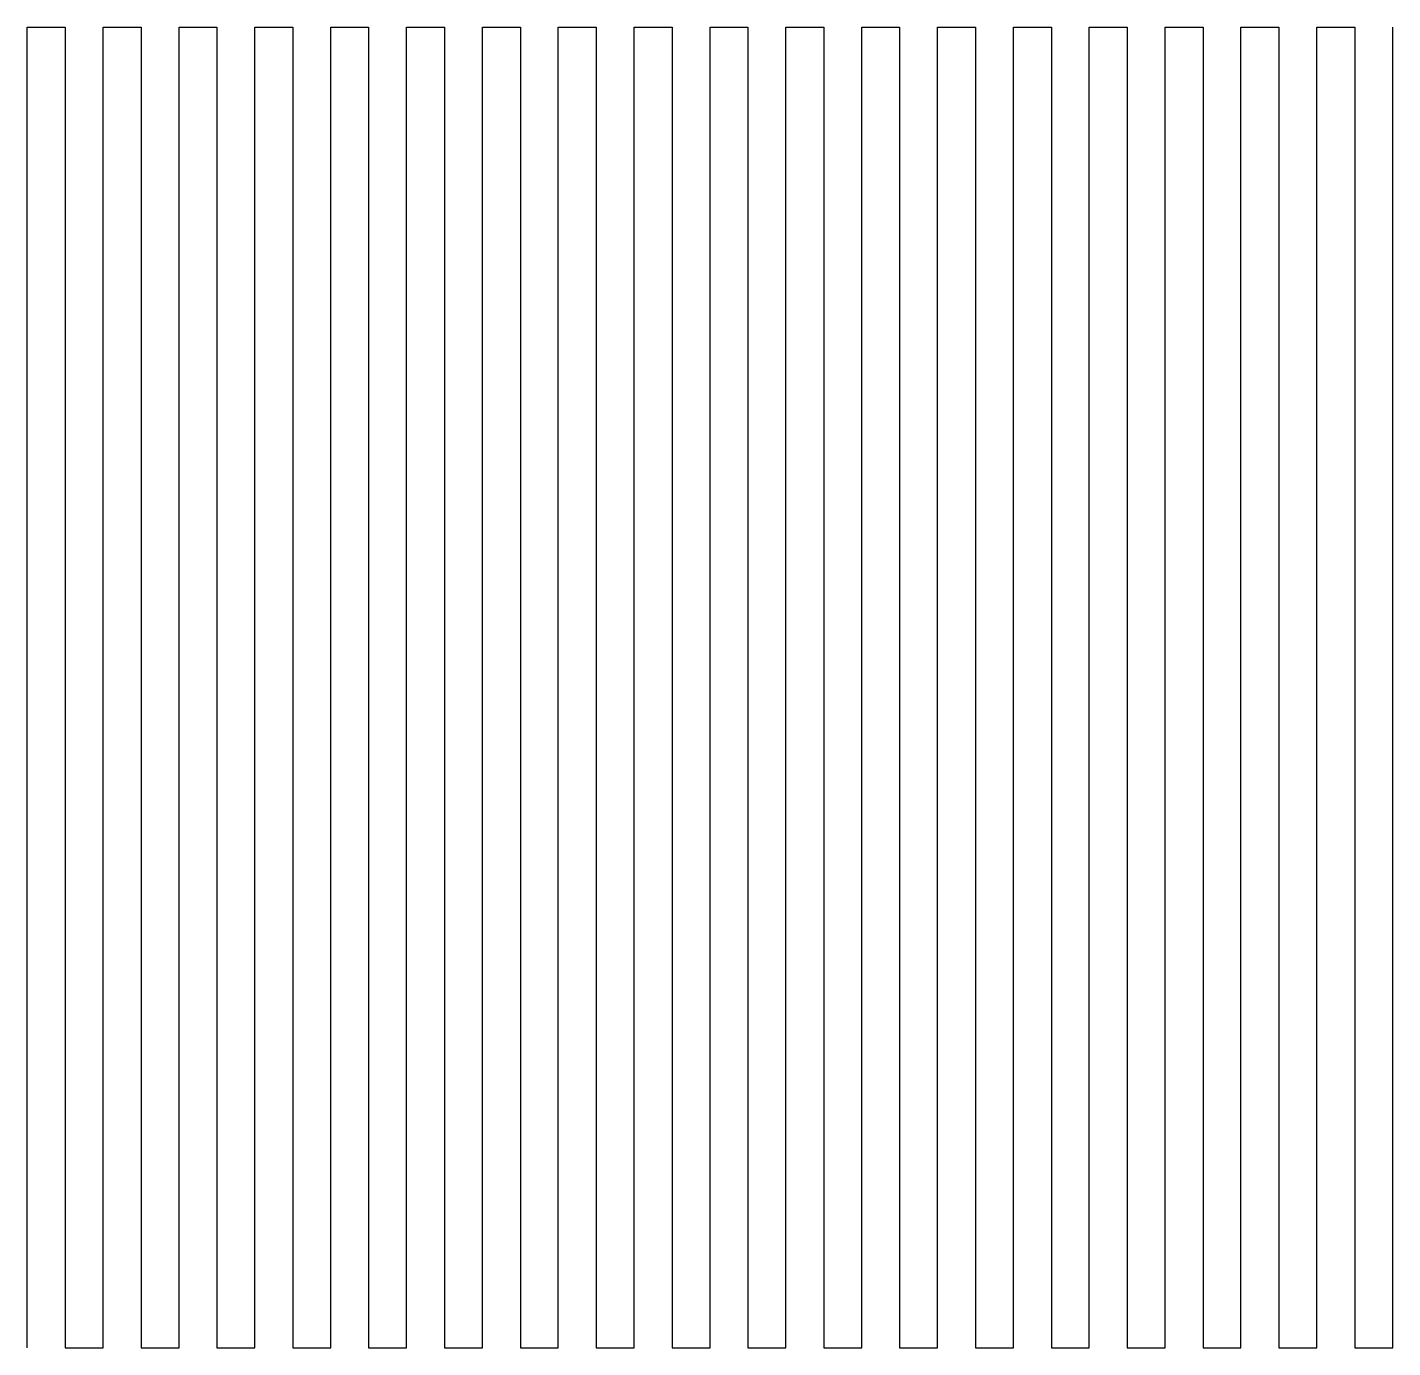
# Model space of a CAD drawing. Header units: millimetres. Extents: x 1.8 to 99, y 3 to 97.
import ezdxf

# ---------------------------------------------------------------- set-up
doc = ezdxf.new("R2010")
doc.units = ezdxf.units.MM
doc.layers.add('CUT', color=1, linetype='Continuous')

msp = doc.modelspace()

# ---------------------------------------------------------------- linework, layer by layer
at = {"layer": 'CUT'}
msp.add_lwpolyline([(1.8, 3), (1.8, 97), (4.5, 97), (4.5, 3), (7.2, 3), (7.2, 97), (9.9, 97), (9.9, 3), (12.6, 3), (12.6, 97), (15.3, 97), (15.3, 3), (18, 3), (18, 97), (20.7, 97), (20.7, 3), (23.4, 3), (23.4, 97), (26.1, 97), (26.1, 3), (28.8, 3), (28.8, 97), (31.5, 97), (31.5, 3), (34.2, 3), (34.2, 97), (36.9, 97), (36.9, 3), (39.6, 3), (39.6, 97), (42.3, 97), (42.3, 3), (45, 3), (45, 97), (47.7, 97), (47.7, 3), (50.4, 3), (50.4, 97), (53.1, 97), (53.1, 3), (55.8, 3), (55.8, 97), (58.5, 97), (58.5, 3), (61.2, 3), (61.2, 97), (63.9, 97), (63.9, 3), (66.6, 3), (66.6, 97), (69.3, 97), (69.3, 3), (72, 3), (72, 97), (74.7, 97), (74.7, 3), (77.4, 3), (77.4, 97), (80.1, 97), (80.1, 3), (82.8, 3), (82.8, 97), (85.5, 97), (85.5, 3), (88.2, 3), (88.2, 97), (90.9, 97), (90.9, 3), (93.6, 3), (93.6, 97), (96.3, 97), (96.3, 3), (99, 3), (99, 97)], dxfattribs=at)

doc.saveas('drawing.dxf')
